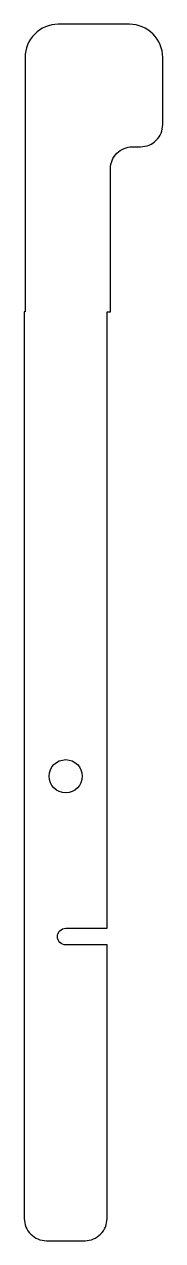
# Model space of a CAD drawing. Header units: millimetres. Extents: x -89 to -77, y -84 to 26.
import ezdxf

# ---------------------------------------------------------------- set-up
doc = ezdxf.new("R2010")
doc.units = ezdxf.units.MM
doc.layers.get('0').update_dxf_attribs({"linetype": 'CONTINUOUS'})

msp = doc.modelspace()

# ---------------------------------------------------------------- linework, layer by layer
msp.add_lwpolyline([(-81.8, -57.25), (-85.55, -57.25, -1), (-85.55, -55.75), (-81.8, -55.75), (-81.8, 0), (-81.5, 0), (-81.5, 12.93, -0.414214), (-79.5, 14.93), (-78.76, 14.93, 0.414214), (-76.76, 16.93), (-76.76, 23, 0.414214), (-79.76, 26), (-86.23, 26, 0.414214), (-89.23, 23), (-89.23, 0), (-89.3, 0), (-89.3, -82, 0.414214), (-87.3, -84), (-83.8, -84, 0.414214), (-81.8, -82)], format="xyb", close=True)
msp.add_circle((-85.55, -42), 1.5)

doc.saveas('drawing.dxf')
